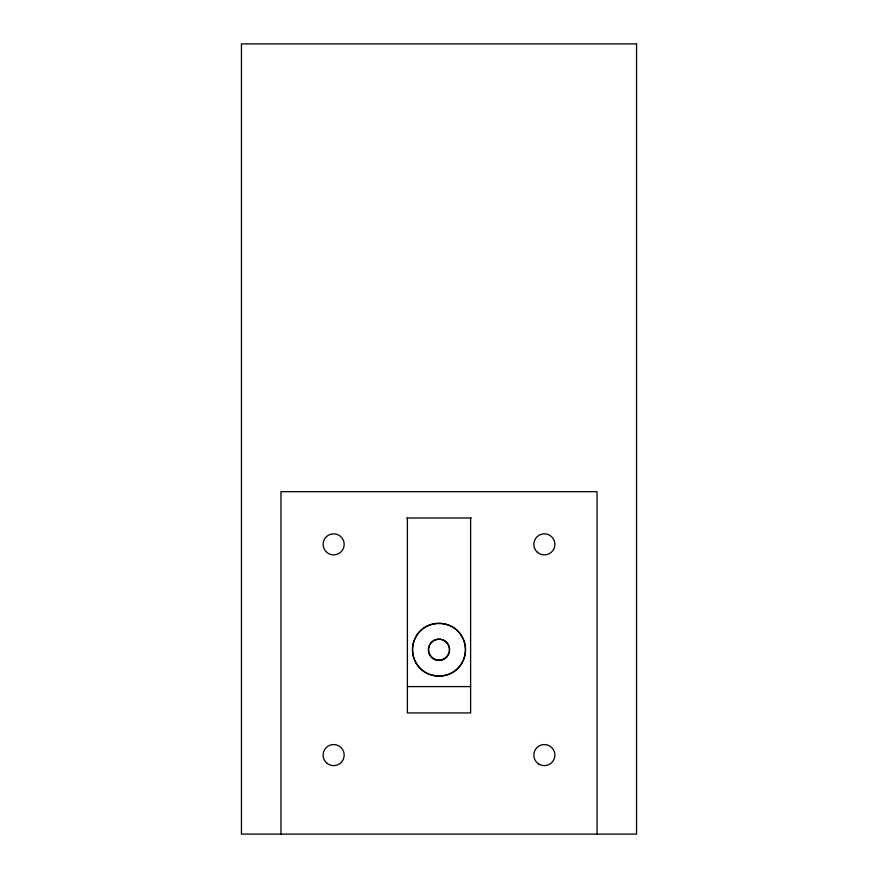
<?xml version="1.0" encoding="UTF-8"?>
<svg xmlns="http://www.w3.org/2000/svg" width="878" height="878" viewBox="0 0 878 878"><rect width="100%" height="100%" fill="white"/><g stroke="black" fill="none" stroke-linecap="round" stroke-linejoin="round"><path stroke-width="1.32" d="M416.073 636.484C425.347 619.242 452.653 619.242 461.927 636.484M448.12 654.988C444.433 661.847 433.567 661.847 429.88 654.988M461.927 662.956C452.653 680.198 425.347 680.198 416.073 662.956M406.712 518.02L471.288 518.02M407.392 686.596L470.608 686.596M597.04 834.1L597.04 491.68L280.96 491.68L280.96 834.1M470.608 518.02L470.608 712.936L407.392 712.936L407.392 518.02M461.927 636.484A26.285 26.066 -90 0 1 461.927 662.956M416.073 662.956A26.285 26.066 -90 0 1 416.073 636.484M636.55 43.9L241.45 43.9L241.45 834.1L636.55 834.1L636.55 43.9M446.452 642.268A10.668 10.58 -90 0 0 431.57 642.268A10.481 10.393 -90 0 0 431.548 657.172A10.668 10.58 -90 0 0 446.452 657.172A10.481 10.393 -90 0 0 446.452 642.268M431.548 657.172A10.536 10.536 0 0 0 449.174 652.442A10.536 10.536 0 0 0 436.278 639.546A10.536 10.536 0 0 0 431.548 657.172M420.277 668.443A26.472 26.472 0 0 0 464.572 656.568A26.472 26.472 0 0 0 432.152 624.148A26.472 26.472 0 0 0 420.277 668.443M326.649 552.24A10.536 10.536 0 0 0 343.956 546.478A10.536 10.536 0 0 0 330.315 534.362A10.536 10.536 0 0 0 326.649 552.24M537.237 552.119A10.536 10.536 0 0 0 554.644 546.654A10.536 10.536 0 0 0 541.199 534.307A10.536 10.536 0 0 0 537.237 552.119M327.231 763.443A10.536 10.536 0 0 0 344.088 756.452A10.536 10.536 0 0 0 329.601 745.345A10.536 10.536 0 0 0 327.231 763.443M539.081 764.2A10.536 10.536 0 0 0 554.896 755.091A10.536 10.536 0 0 0 539.103 745.949A10.536 10.536 0 0 0 539.081 764.2"/></g></svg>
